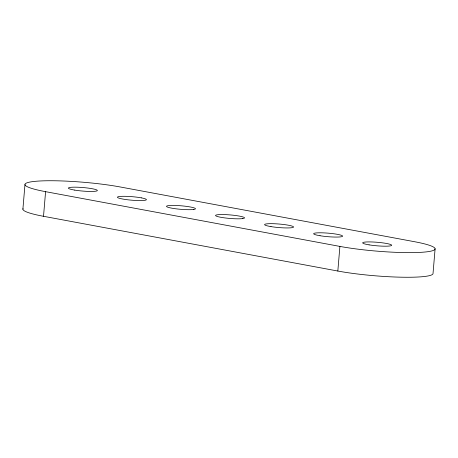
<?xml version="1.0" encoding="UTF-8"?>
<svg xmlns="http://www.w3.org/2000/svg" width="458" height="458" viewBox="0 0 458 458"><rect width="100%" height="100%" fill="white"/><g stroke="black" fill="none" stroke-linecap="round" stroke-linejoin="round"><path stroke-width="0.69" d="M22.9 209.203L24.967 184.574M435.1 248.797L433.033 273.426A58.109 7.082 4.8 0 1 399.748 277.159A58.109 7.082 4.8 0 1 337.832 271.039L43.516 216.296L45.588 191.667A58.109 7.082 4.8 0 1 38.569 181.07A58.109 7.082 4.8 0 1 120.168 186.961L414.484 241.704A58.109 7.082 4.8 0 1 421.497 252.295A58.109 7.082 4.8 0 1 339.899 246.41L45.588 191.667M337.832 271.039L339.899 246.41M43.516 216.296A58.109 7.082 4.8 0 1 23.043 208.659M193.379 209.501L192.057 209.621A14.53 1.769 4.8 0 1 168.693 207.485L167.645 207.148A14.53 1.769 4.8 0 1 169.907 205.499L171.498 205.436A14.53 1.769 4.8 0 1 194.318 207.972L195.034 208.293A14.53 1.769 4.8 0 1 193.379 209.501M242.431 218.626L241.108 218.747A14.53 1.769 4.8 0 1 219.096 216.943L217.745 216.605A14.53 1.769 4.8 0 1 219.726 214.584A14.53 1.769 4.8 0 1 237.507 215.781L239.357 216.096A14.53 1.769 4.8 0 1 242.431 218.626M141.253 197.85L139.404 197.535A14.53 1.769 4.8 0 0 120.855 196.373A14.53 1.769 4.8 0 0 120.986 198.692L122.607 199.024A14.53 1.769 4.8 0 0 143.005 200.495A14.53 1.769 4.8 0 0 141.253 197.85M74.763 190.11A14.53 1.769 4.8 0 0 97.319 190.631A14.53 1.769 4.8 0 0 76.549 187.19A14.53 1.769 4.8 0 0 74.763 190.11M369.079 244.858A14.53 1.769 4.8 0 0 391.63 245.379A14.53 1.769 4.8 0 0 370.865 241.933A14.53 1.769 4.8 0 0 369.079 244.858M270.976 226.607A14.53 1.769 4.8 0 0 293.526 227.128A14.53 1.769 4.8 0 0 272.762 223.687A14.53 1.769 4.8 0 0 270.976 226.607M320.028 235.733A14.53 1.769 4.8 0 0 342.578 236.254A14.53 1.769 4.8 0 0 321.814 232.813A14.53 1.769 4.8 0 0 320.028 235.733"/></g></svg>
